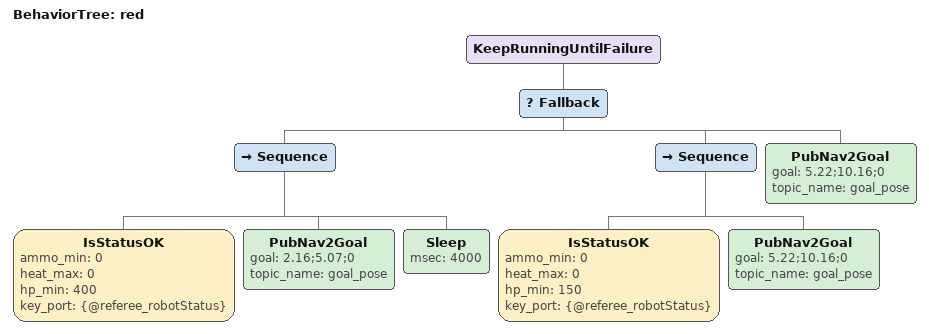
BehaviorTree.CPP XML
<?xml version="1.0" encoding="UTF-8"?>
<root BTCPP_format="4">
  <BehaviorTree ID="red">
    <KeepRunningUntilFailure>
      <Fallback>
        <Sequence>
          <IsStatusOK ammo_min="0"
                      heat_max="0"
                      hp_min="400"
                      key_port="{@referee_robotStatus}"/>
          <PubNav2Goal goal="2.16;5.07;0"
                       topic_name="goal_pose"/>
          <Sleep msec="4000"/>
        </Sequence>
        <Sequence>
          <IsStatusOK ammo_min="0"
                      heat_max="0"
                      hp_min="150"
                      key_port="{@referee_robotStatus}"/>
          <PubNav2Goal goal="5.22;10.16;0"
                       topic_name="goal_pose"/>
        </Sequence>
        <PubNav2Goal goal="5.22;10.16;0"
                     topic_name="goal_pose"/>
      </Fallback>
    </KeepRunningUntilFailure>
  </BehaviorTree>

</root>
